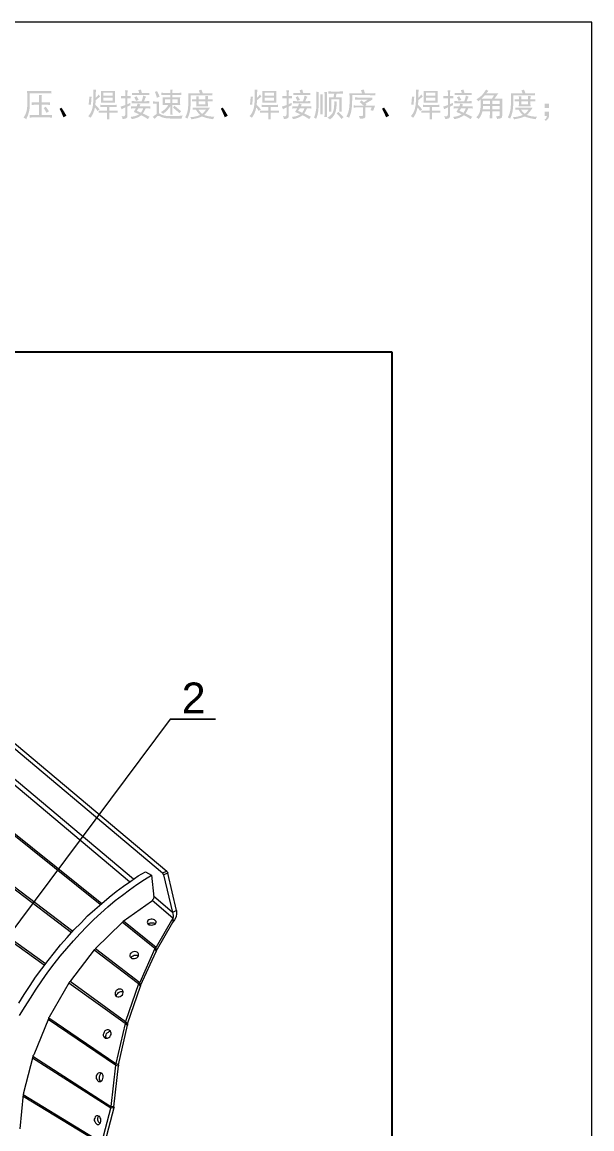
# Model space of a CAD drawing. Header units: millimetres. Extents: x 3 to 591, y 5 to 206.
# Drawn here: x 537.6 to 589, y 105 to 204.8 of the extents above; entities that cross this region are included whole.
import ezdxf

# ---------------------------------------------------------------- set-up
doc = ezdxf.new("R2010")
doc.units = ezdxf.units.MM
picture_1 = doc.add_image_def('image4.jpg', size_in_pixel=(736, 881))

msp = doc.modelspace()

# ---------------------------------------------------------------- hatches: boundary and pattern name
h = msp.add_hatch(color=7)
h.paths.add_polyline_path([(544.7129, 197.570142), (544.718283, 197.655718), (544.72289, 197.766099), (544.726775, 197.901284), (544.729987, 198.061274), (544.728265, 198.373469), (544.7129, 198.620758), (546.001641, 198.620758), (545.990617, 198.39476), (545.991254, 198.127084), (545.993235, 197.900388), (545.996663, 197.714724), (546.001641, 197.570142)])
h.paths.add_polyline_path([(545.470821, 196.666149), (545.470821, 196.53055), (545.473439, 196.27892), (545.481845, 196.066978), (545.255847, 196.066978), (545.264528, 196.259145), (545.267422, 196.496374), (545.267422, 196.666149), (544.87165, 196.666149), (544.521077, 196.654573), (544.521077, 196.846947), (544.87165, 196.835372), (545.267422, 196.835372), (545.267422, 197.174369), (545.018824, 197.174369), (544.826312, 197.171544), (544.679276, 197.163345), (544.679276, 197.366743), (544.823418, 197.358062), (545.007249, 197.355168), (545.787218, 197.355168), (546.13724, 197.366743), (546.13724, 197.163345), (545.798243, 197.174369), (545.470821, 197.174369), (545.470821, 196.835372), (545.832418, 196.835372), (546.052353, 196.838266), (546.239215, 196.846947), (546.239215, 196.654573), (546.075159, 196.657467), (545.877618, 196.666149)])
h.paths.add_polyline_path([(544.6451, 198.100962), (544.569549, 198.047107), (544.478495, 197.976456), (544.371939, 197.888959), (544.249879, 197.784564), (544.215704, 197.355168), (544.419171, 197.157557), (544.599901, 196.948371), (544.492414, 196.883534), (544.396502, 196.801748), (544.303347, 196.973727), (544.182079, 197.129169), (544.10987, 196.850944), (544.029393, 196.626461), (543.92604, 196.418653), (543.786307, 196.191001), (543.687364, 196.27327), (543.571884, 196.338176), (543.739729, 196.555768), (543.859618, 196.779148), (543.941474, 197.023405), (543.995217, 197.304456), (544.024983, 197.616582), (544.034905, 197.954339), (544.03208, 198.327167), (544.023881, 198.722733), (544.272479, 198.722733), (544.249879, 198.37216), (544.249879, 197.987963), (544.410696, 198.163111), (544.509501, 198.30436)])
h.paths.add_polyline_path([(545.787218, 198.180337), (545.787218, 198.451535), (544.939449, 198.451535), (544.939449, 198.180337)])
h.paths.add_polyline_path([(545.787218, 197.75094), (545.787218, 198.010563), (544.939449, 198.010563), (544.939449, 197.75094)])
h.paths.add_polyline_path([(543.888282, 198.100962), (543.8683, 197.994991), (543.854106, 197.835276), (543.837088, 197.624781), (543.808907, 197.366743), (543.605508, 197.389343), (543.65057, 197.739571), (543.673308, 198.112537)])
h = msp.add_hatch(color=7)
h.paths.add_polyline_path([(548.290129, 197.389343), (548.24741, 197.329674), (548.188154, 197.219569), (548.911348, 197.219569), (549.075128, 197.22825), (549.159946, 197.231144), (549.159946, 197.027746), (549.063897, 197.035945), (548.933948, 197.03877), (548.742125, 197.03877), (548.631607, 196.795822), (548.504552, 196.586774), (548.832387, 196.425612), (549.114747, 196.2814), (549.091484, 196.256286), (549.05556, 196.214014), (549.006924, 196.154586), (548.945524, 196.078002), (548.840922, 196.150762), (548.708157, 196.233445), (548.547176, 196.326049), (548.357928, 196.428575), (548.186707, 196.305723), (547.990268, 196.208089), (547.759929, 196.130505), (547.487008, 196.066978), (547.455933, 196.163302), (547.385585, 196.270376), (547.769782, 196.344239), (547.967737, 196.41321), (548.15453, 196.518974), (548.08642, 196.54843), (547.984618, 196.592148), (547.849122, 196.650129), (547.679933, 196.722373), (547.758964, 196.852253), (547.860732, 197.03877), (547.679933, 197.03877), (547.52394, 197.035945), (547.419209, 197.027746), (547.419209, 197.242169), (547.509608, 197.230869), (547.667807, 197.219569), (547.939556, 197.219569), (548.001705, 197.38328), (548.029955, 197.490767), (548.191048, 197.425792)])
h.paths.add_polyline_path([(546.910988, 198.146162), (546.910988, 198.485159), (546.905269, 198.567083), (546.888388, 198.677533), (547.136986, 198.677533), (547.119899, 198.567083), (547.114387, 198.485159), (547.114387, 198.146162), (547.241235, 198.149055), (547.396609, 198.157737), (547.396609, 197.942763), (547.241235, 197.951445), (547.114387, 197.954339), (547.114387, 197.422967), (547.207404, 197.470992), (547.374009, 197.547542), (547.376903, 197.420211), (547.385585, 197.332568), (547.216086, 197.256087), (547.114387, 197.208544), (547.114387, 196.394951), (547.091718, 196.258938), (547.023987, 196.168401), (546.96797, 196.137378), (546.890869, 196.112039), (546.792684, 196.092282), (546.673414, 196.078002), (546.650746, 196.185489), (546.583015, 196.3492), (546.684611, 196.336806), (546.763676, 196.332732), (546.82021, 196.33703), (546.854213, 196.349751), (546.890869, 196.400187), (546.910988, 196.48535), (546.910988, 197.129169), (546.856409, 197.105906), (546.783589, 197.069983), (546.692474, 197.021347), (546.583015, 196.959946), (546.529409, 197.10657), (546.481591, 197.208544), (546.729983, 197.276344), (546.910988, 197.344143), (546.910988, 197.954339), (546.831613, 197.954339), (546.515216, 197.942763), (546.515216, 198.168761), (546.831613, 198.146162)])
h.paths.add_polyline_path([(548.538727, 198.213961), (548.699544, 198.132106), (548.798349, 198.089938), (548.760936, 198.043834), (548.716494, 197.962538), (548.665024, 197.845999), (548.606526, 197.694165), (548.832525, 197.694165), (548.982042, 197.705465), (549.069547, 197.716765), (549.069547, 197.502342), (548.976392, 197.510541), (548.855124, 197.513366), (547.747733, 197.513366), (547.642382, 197.510541), (547.487008, 197.502342), (547.487008, 197.716765), (547.631289, 197.705465), (547.725133, 197.694165), (548.391552, 197.694165), (548.48457, 197.976594)])
h.paths.add_polyline_path([(548.165554, 198.428935), (548.123042, 198.589752), (548.08673, 198.688557), (548.224879, 198.719632), (548.323753, 198.745333), (548.414152, 198.428935), (548.798349, 198.428935), (548.94511, 198.437134), (549.069547, 198.439959), (549.069547, 198.236561), (548.809925, 198.248136), (547.815532, 198.248136), (547.648101, 198.245243), (547.509608, 198.236561), (547.509608, 198.439959), (547.633907, 198.431553), (547.781357, 198.428935)])
h.paths.add_polyline_path([(547.951131, 196.812772), (548.174029, 196.727885), (548.323753, 196.654573), (548.44819, 196.85804), (548.527151, 197.03877), (548.097755, 197.03877), (548.01018, 196.908821)])
h.paths.add_polyline_path([(547.928532, 198.146162), (548.044287, 197.948138), (548.120354, 197.807164), (547.973249, 197.756384), (547.894356, 197.716765), (547.806644, 197.903282), (547.725133, 198.033162), (547.837994, 198.089662)])
h = msp.add_hatch(color=7)
h.paths.add_polyline_path([(550.973838, 198.439959), (550.970944, 198.598227), (550.962262, 198.733757), (551.177236, 198.733757), (551.168555, 198.603601), (551.165661, 198.439959), (551.629233, 198.439959), (551.96823, 198.451535), (551.96823, 198.248136), (551.629233, 198.259161), (551.165661, 198.259161), (551.165661, 198.044738), (551.866255, 198.044738), (551.855231, 197.694165), (551.866255, 197.355168), (551.165661, 197.355168), (551.166384, 197.049459), (551.168555, 196.798785), (551.172172, 196.603198), (551.177236, 196.46275), (550.962262, 196.46275), (550.967327, 196.595447), (550.970944, 196.767779), (550.973114, 196.979695), (550.973838, 197.231144), (550.835345, 197.038977), (550.691064, 196.869547), (550.52694, 196.711142), (550.328916, 196.553149), (550.235761, 196.63783), (550.114493, 196.711348), (550.316376, 196.819731), (550.515778, 196.988058), (550.683968, 197.178641), (550.793039, 197.355168), (550.283716, 197.355168), (550.292398, 197.535828), (550.295292, 197.694165), (550.283716, 198.044738), (550.973838, 198.044738), (550.973838, 198.259161), (550.49869, 198.259161), (550.159693, 198.248136), (550.159693, 198.451535), (550.49869, 198.439959)])
h.paths.add_polyline_path([(549.967319, 197.660541), (549.956294, 197.231144), (549.956294, 196.609373), (550.133958, 196.495151), (550.362678, 196.412865), (550.642454, 196.362412), (550.973287, 196.343688), (551.310208, 196.345669), (551.609045, 196.356641), (551.869744, 196.376709), (552.092254, 196.405975), (552.030104, 196.27327), (552.001854, 196.123202), (551.567893, 196.120618), (551.203695, 196.123615), (550.909363, 196.132193), (550.685001, 196.146353), (550.506614, 196.168582), (550.350138, 196.201405), (550.215572, 196.244874), (550.102918, 196.299039), (550.007213, 196.345453), (549.923497, 196.366494), (549.85177, 196.362214), (549.792032, 196.332663), (549.680411, 196.229724), (549.560522, 196.089577), (549.487072, 196.185558), (549.379723, 196.270376), (549.532203, 196.389232), (549.741321, 196.541574), (549.741321, 197.468167), (549.413899, 197.457143), (549.413899, 197.671565), (549.591666, 197.663159), (549.741321, 197.660541)])
h.paths.add_polyline_path([(551.346459, 197.287368), (551.452913, 197.196099), (551.592026, 197.081007), (551.763798, 196.94204), (551.96823, 196.779148), (551.798456, 196.609373), (551.681142, 196.717394), (551.544139, 196.838128), (551.387396, 196.971677), (551.21086, 197.118145)])
h.paths.add_polyline_path([(550.973838, 197.524942), (550.973838, 197.863939), (550.49869, 197.863939), (550.49869, 197.524942)])
h.paths.add_polyline_path([(551.640257, 197.524942), (551.640257, 197.863939), (551.165661, 197.863939), (551.165661, 197.524942)])
h.paths.add_polyline_path([(549.78652, 198.598158), (549.916469, 198.338191), (550.012518, 198.100962), (549.76392, 197.999538), (549.739934, 198.104648), (549.70184, 198.228155), (549.649586, 198.370058), (549.583122, 198.530359)])
h = msp.add_hatch(color=7)
h.paths.add_polyline_path([(552.990025, 197.118145), (553.275279, 197.109463), (553.499348, 197.10657), (554.549965, 197.10657), (554.437034, 196.925564), (554.301366, 196.744972), (554.157361, 196.580917), (554.019144, 196.451175), (554.196842, 196.388887), (554.436965, 196.338176), (554.702444, 196.304414), (554.956761, 196.292976), (554.891856, 196.202714), (554.832738, 196.066978), (554.524402, 196.116587), (554.256167, 196.174465), (554.027206, 196.240679), (553.838346, 196.315576), (553.601874, 196.223798), (553.36871, 196.151865), (552.888602, 196.055402), (552.837339, 196.148902), (552.753003, 196.247776), (552.970457, 196.262108), (553.216024, 196.304551), (553.459041, 196.369181), (553.668571, 196.451175), (553.572255, 196.540782), (553.47599, 196.651679), (553.379829, 196.783868), (553.283823, 196.937347), (552.990025, 196.925771)])
h.paths.add_polyline_path([(553.544548, 198.654933), (553.770546, 198.733757), (553.838346, 198.58989), (553.906145, 198.406335), (554.323966, 198.406335), (554.398777, 198.406973), (554.499115, 198.408953), (554.624878, 198.412381), (554.775963, 198.41736), (554.775963, 198.213961), (554.498977, 198.222643), (554.301366, 198.225537), (552.820802, 198.225537), (552.820079, 197.983364), (552.817908, 197.766099), (552.814291, 197.573638), (552.809227, 197.405879), (552.788005, 197.096579), (552.746939, 196.790172), (552.666324, 196.470949), (552.527004, 196.123202), (552.312031, 196.225176), (552.460032, 196.538473), (552.543541, 196.846396), (552.566287, 197.009582), (552.583297, 197.194006), (552.594623, 197.399618), (552.600316, 197.626366), (552.601858, 197.853036), (552.601487, 198.058518), (552.599153, 198.242917), (552.594804, 198.406335), (553.645971, 198.406335), (553.597947, 198.54159)])
h.paths.add_polyline_path([(553.317998, 197.852364), (553.315105, 198.013181), (553.306423, 198.135137), (553.544548, 198.135137), (553.535866, 198.018969), (553.532972, 197.852364), (554.143168, 197.852364), (554.140343, 198.016006), (554.132143, 198.146162), (554.369166, 198.146162), (554.358142, 197.852364), (554.589583, 197.855258), (554.787538, 197.863939), (554.787538, 197.671565), (554.595164, 197.680247), (554.358142, 197.683141), (554.358779, 197.54091), (554.36076, 197.420073), (554.364188, 197.320527), (554.369166, 197.242169), (553.306423, 197.242169), (553.315105, 197.442604), (553.317998, 197.683141), (553.151118, 197.680247), (552.922226, 197.671565), (552.922226, 197.863939), (553.151118, 197.855258)])
h.paths.add_polyline_path([(554.143168, 197.422967), (554.143168, 197.683141), (553.532972, 197.683141), (553.532972, 197.422967)])
h.paths.add_polyline_path([(553.499348, 196.937347), (553.660096, 196.728091), (553.84937, 196.553149), (554.021763, 196.711142), (554.199943, 196.937347), (553.510373, 196.937347)])
h = msp.add_hatch(color=7)
h.paths.add_polyline_path([(559.261437, 197.570142), (559.26682, 197.655718), (559.271427, 197.766099), (559.275312, 197.901284), (559.278524, 198.061274), (559.276802, 198.373469), (559.261437, 198.620758), (560.550178, 198.620758), (560.539154, 198.39476), (560.539791, 198.127084), (560.541772, 197.900388), (560.5452, 197.714724), (560.550178, 197.570142)])
h.paths.add_polyline_path([(560.019358, 196.666149), (560.019358, 196.53055), (560.021976, 196.27892), (560.030382, 196.066978), (559.804384, 196.066978), (559.813065, 196.259145), (559.815959, 196.496374), (559.815959, 196.666149), (559.420187, 196.666149), (559.069614, 196.654573), (559.069614, 196.846947), (559.420187, 196.835372), (559.815959, 196.835372), (559.815959, 197.174369), (559.567361, 197.174369), (559.374849, 197.171544), (559.227812, 197.163345), (559.227812, 197.366743), (559.371955, 197.358062), (559.555786, 197.355168), (560.335755, 197.355168), (560.685777, 197.366743), (560.685777, 197.163345), (560.346779, 197.174369), (560.019358, 197.174369), (560.019358, 196.835372), (560.380955, 196.835372), (560.60089, 196.838266), (560.787752, 196.846947), (560.787752, 196.654573), (560.623696, 196.657467), (560.426154, 196.666149)])
h.paths.add_polyline_path([(559.193637, 198.100962), (559.118086, 198.047107), (559.027032, 197.976456), (558.920475, 197.888959), (558.798416, 197.784564), (558.76424, 197.355168), (558.967708, 197.157557), (559.148437, 196.948371), (559.04095, 196.883534), (558.945039, 196.801748), (558.851884, 196.973727), (558.730616, 197.129169), (558.658407, 196.850944), (558.57793, 196.626461), (558.474577, 196.418653), (558.334844, 196.191001), (558.235901, 196.27327), (558.120421, 196.338176), (558.288266, 196.555768), (558.408155, 196.779148), (558.490011, 197.023405), (558.543754, 197.304456), (558.57352, 197.616582), (558.583442, 197.954339), (558.580617, 198.327167), (558.572417, 198.722733), (558.821016, 198.722733), (558.798416, 198.37216), (558.798416, 197.987963), (558.959233, 198.163111), (559.058038, 198.30436)])
h.paths.add_polyline_path([(560.335755, 198.180337), (560.335755, 198.451535), (559.487986, 198.451535), (559.487986, 198.180337)])
h.paths.add_polyline_path([(560.335755, 197.75094), (560.335755, 198.010563), (559.487986, 198.010563), (559.487986, 197.75094)])
h.paths.add_polyline_path([(558.436819, 198.100962), (558.416837, 197.994991), (558.402643, 197.835276), (558.385624, 197.624781), (558.357444, 197.366743), (558.154045, 197.389343), (558.199107, 197.739571), (558.221845, 198.112537)])
h = msp.add_hatch(color=7)
h.paths.add_polyline_path([(562.838666, 197.389343), (562.795946, 197.329674), (562.736691, 197.219569), (563.459885, 197.219569), (563.623665, 197.22825), (563.708483, 197.231144), (563.708483, 197.027746), (563.612434, 197.035945), (563.482485, 197.03877), (563.290662, 197.03877), (563.180144, 196.795822), (563.053088, 196.586774), (563.380924, 196.425612), (563.663284, 196.2814), (563.640021, 196.256286), (563.604097, 196.214014), (563.555461, 196.154586), (563.494061, 196.078002), (563.389459, 196.150762), (563.256694, 196.233445), (563.095713, 196.326049), (562.906465, 196.428575), (562.735244, 196.305723), (562.538805, 196.208089), (562.308465, 196.130505), (562.035545, 196.066978), (562.00447, 196.163302), (561.934121, 196.270376), (562.318318, 196.344239), (562.516274, 196.41321), (562.703067, 196.518974), (562.634957, 196.54843), (562.533155, 196.592148), (562.397659, 196.650129), (562.22847, 196.722373), (562.307501, 196.852253), (562.409269, 197.03877), (562.22847, 197.03877), (562.072476, 197.035945), (561.967746, 197.027746), (561.967746, 197.242169), (562.058145, 197.230869), (562.216344, 197.219569), (562.488093, 197.219569), (562.550242, 197.38328), (562.578492, 197.490767), (562.739585, 197.425792)])
h.paths.add_polyline_path([(561.459525, 198.146162), (561.459525, 198.485159), (561.453806, 198.567083), (561.436925, 198.677533), (561.685523, 198.677533), (561.668436, 198.567083), (561.662923, 198.485159), (561.662923, 198.146162), (561.789772, 198.149055), (561.945146, 198.157737), (561.945146, 197.942763), (561.789772, 197.951445), (561.662923, 197.954339), (561.662923, 197.422967), (561.755941, 197.470992), (561.922546, 197.547542), (561.92544, 197.420211), (561.934121, 197.332568), (561.764623, 197.256087), (561.662923, 197.208544), (561.662923, 196.394951), (561.640255, 196.258938), (561.572524, 196.168401), (561.516507, 196.137378), (561.439406, 196.112039), (561.34122, 196.092282), (561.221951, 196.078002), (561.199283, 196.185489), (561.131552, 196.3492), (561.233148, 196.336806), (561.312213, 196.332732), (561.368747, 196.33703), (561.40275, 196.349751), (561.439406, 196.400187), (561.459525, 196.48535), (561.459525, 197.129169), (561.404946, 197.105906), (561.332125, 197.069983), (561.241011, 197.021347), (561.131552, 196.959946), (561.077946, 197.10657), (561.030128, 197.208544), (561.27852, 197.276344), (561.459525, 197.344143), (561.459525, 197.954339), (561.38015, 197.954339), (561.063752, 197.942763), (561.063752, 198.168761), (561.38015, 198.146162)])
h.paths.add_polyline_path([(563.087264, 198.213961), (563.248081, 198.132106), (563.346886, 198.089938), (563.309472, 198.043834), (563.265031, 197.962538), (563.213561, 197.845999), (563.155063, 197.694165), (563.381062, 197.694165), (563.530579, 197.705465), (563.618084, 197.716765), (563.618084, 197.502342), (563.524929, 197.510541), (563.403661, 197.513366), (562.29627, 197.513366), (562.190919, 197.510541), (562.035545, 197.502342), (562.035545, 197.716765), (562.179826, 197.705465), (562.27367, 197.694165), (562.940089, 197.694165), (563.033107, 197.976594)])
h.paths.add_polyline_path([(562.714091, 198.428935), (562.671579, 198.589752), (562.635267, 198.688557), (562.773416, 198.719632), (562.87229, 198.745333), (562.962689, 198.428935), (563.346886, 198.428935), (563.493647, 198.437134), (563.618084, 198.439959), (563.618084, 198.236561), (563.358462, 198.248136), (562.364069, 198.248136), (562.196638, 198.245243), (562.058145, 198.236561), (562.058145, 198.439959), (562.182444, 198.431553), (562.329894, 198.428935)])
h.paths.add_polyline_path([(562.499668, 196.812772), (562.722566, 196.727885), (562.87229, 196.654573), (562.996727, 196.85804), (563.075688, 197.03877), (562.646292, 197.03877), (562.558717, 196.908821)])
h.paths.add_polyline_path([(562.477068, 198.146162), (562.592824, 197.948138), (562.668891, 197.807164), (562.521786, 197.756384), (562.442893, 197.716765), (562.355181, 197.903282), (562.27367, 198.033162), (562.386531, 198.089662)])
h = msp.add_hatch(color=7)
h.paths.add_polyline_path([(568.556106, 197.298944), (569.449074, 197.298944), (569.268276, 196.824347), (569.030702, 196.880571), (569.132677, 197.129169), (568.578705, 197.129169), (568.578705, 196.428575), (568.570549, 196.322319), (568.546115, 196.240817), (568.505454, 196.184016), (568.448619, 196.151865), (568.291936, 196.119205), (568.081509, 196.100602), (567.990559, 196.360775), (568.112808, 196.348778), (568.208289, 196.34665), (568.276898, 196.354342), (568.318532, 196.3718), (568.35815, 196.434225), (568.364283, 196.53055), (568.364283, 197.129169), (567.85496, 197.129169), (567.504938, 197.118145), (567.504938, 197.309968), (567.685599, 197.301562), (567.843935, 197.298944), (568.409482, 197.298944), (568.239846, 197.451148), (568.047885, 197.615341), (568.112653, 197.67439), (568.217108, 197.761965), (568.304751, 197.691409), (568.432082, 197.592741), (568.816279, 197.84134), (568.104109, 197.84134), (567.849379, 197.838446), (567.628962, 197.829764), (567.628962, 198.033162), (567.849379, 198.024756), (568.104109, 198.022138), (569.188901, 198.022138), (569.188901, 197.829764), (568.567681, 197.468167), (568.68068, 197.377768)])
h.paths.add_polyline_path([(568.432082, 198.745333), (568.522481, 198.406335), (568.940303, 198.406335), (569.460099, 198.41736), (569.460099, 198.225537), (568.940303, 198.236561), (567.380363, 198.236561), (567.379244, 197.942212), (567.375954, 197.692511), (567.370597, 197.487459), (567.363276, 197.327056), (567.336542, 197.047245), (567.289964, 196.76206), (567.213896, 196.477977), (567.098141, 196.202577), (567.004779, 196.250601), (566.860567, 196.304), (566.951036, 196.493274), (567.018766, 196.677173), (567.069547, 196.873406), (567.109166, 197.101057), (567.134728, 197.356684), (567.143341, 197.637941), (567.142617, 197.800093), (567.140447, 197.982244), (567.13683, 198.184342), (567.131765, 198.406335), (568.262308, 198.406335), (568.171909, 198.688557)])
h = msp.add_hatch(color=7)
h.paths.add_polyline_path([(573.809973, 197.570142), (573.815356, 197.655718), (573.819964, 197.766099), (573.823849, 197.901284), (573.827061, 198.061274), (573.825339, 198.373469), (573.809973, 198.620758), (575.098715, 198.620758), (575.087691, 198.39476), (575.088328, 198.127084), (575.090309, 197.900388), (575.093737, 197.714724), (575.098715, 197.570142)])
h.paths.add_polyline_path([(574.567895, 196.666149), (574.567895, 196.53055), (574.570513, 196.27892), (574.578919, 196.066978), (574.352921, 196.066978), (574.361602, 196.259145), (574.364496, 196.496374), (574.364496, 196.666149), (573.968723, 196.666149), (573.618151, 196.654573), (573.618151, 196.846947), (573.968723, 196.835372), (574.364496, 196.835372), (574.364496, 197.174369), (574.115898, 197.174369), (573.923386, 197.171544), (573.776349, 197.163345), (573.776349, 197.366743), (573.920492, 197.358062), (574.104322, 197.355168), (574.884292, 197.355168), (575.234314, 197.366743), (575.234314, 197.163345), (574.895316, 197.174369), (574.567895, 197.174369), (574.567895, 196.835372), (574.929492, 196.835372), (575.149427, 196.838266), (575.336289, 196.846947), (575.336289, 196.654573), (575.172233, 196.657467), (574.974691, 196.666149)])
h.paths.add_polyline_path([(573.742174, 198.100962), (573.666623, 198.047107), (573.575569, 197.976456), (573.469012, 197.888959), (573.346953, 197.784564), (573.312777, 197.355168), (573.516245, 197.157557), (573.696974, 196.948371), (573.589487, 196.883534), (573.493576, 196.801748), (573.400421, 196.973727), (573.279153, 197.129169), (573.206944, 196.850944), (573.126467, 196.626461), (573.023114, 196.418653), (572.883381, 196.191001), (572.784437, 196.27327), (572.668958, 196.338176), (572.836803, 196.555768), (572.956692, 196.779148), (573.038548, 197.023405), (573.092291, 197.304456), (573.122057, 197.616582), (573.131979, 197.954339), (573.129154, 198.327167), (573.120954, 198.722733), (573.369552, 198.722733), (573.346953, 198.37216), (573.346953, 197.987963), (573.50777, 198.163111), (573.606575, 198.30436)])
h.paths.add_polyline_path([(574.884292, 198.180337), (574.884292, 198.451535), (574.036523, 198.451535), (574.036523, 198.180337)])
h.paths.add_polyline_path([(574.884292, 197.75094), (574.884292, 198.010563), (574.036523, 198.010563), (574.036523, 197.75094)])
h.paths.add_polyline_path([(572.985355, 198.100962), (572.965374, 197.994991), (572.95118, 197.835276), (572.934161, 197.624781), (572.90598, 197.366743), (572.702582, 197.389343), (572.747644, 197.739571), (572.770381, 198.112537)])
h = msp.add_hatch(color=7)
h.paths.add_polyline_path([(577.387203, 197.389343), (577.344483, 197.329674), (577.285228, 197.219569), (578.008422, 197.219569), (578.172202, 197.22825), (578.25702, 197.231144), (578.25702, 197.027746), (578.160971, 197.035945), (578.031022, 197.03877), (577.839199, 197.03877), (577.72868, 196.795822), (577.601625, 196.586774), (577.929461, 196.425612), (578.211821, 196.2814), (578.188558, 196.256286), (578.152634, 196.214014), (578.103998, 196.154586), (578.042598, 196.078002), (577.937996, 196.150762), (577.80523, 196.233445), (577.64425, 196.326049), (577.455002, 196.428575), (577.283781, 196.305723), (577.087341, 196.208089), (576.857002, 196.130505), (576.584082, 196.066978), (576.553007, 196.163302), (576.482658, 196.270376), (576.866855, 196.344239), (577.064811, 196.41321), (577.251604, 196.518974), (577.183494, 196.54843), (577.081692, 196.592148), (576.946196, 196.650129), (576.777007, 196.722373), (576.856038, 196.852253), (576.957806, 197.03877), (576.777007, 197.03877), (576.621013, 197.035945), (576.516282, 197.027746), (576.516282, 197.242169), (576.606682, 197.230869), (576.764881, 197.219569), (577.03663, 197.219569), (577.098779, 197.38328), (577.127029, 197.490767), (577.288122, 197.425792)])
h.paths.add_polyline_path([(576.008062, 198.146162), (576.008062, 198.485159), (576.002343, 198.567083), (575.985462, 198.677533), (576.23406, 198.677533), (576.216973, 198.567083), (576.21146, 198.485159), (576.21146, 198.146162), (576.338309, 198.149055), (576.493683, 198.157737), (576.493683, 197.942763), (576.338309, 197.951445), (576.21146, 197.954339), (576.21146, 197.422967), (576.304478, 197.470992), (576.471083, 197.547542), (576.473977, 197.420211), (576.482658, 197.332568), (576.31316, 197.256087), (576.21146, 197.208544), (576.21146, 196.394951), (576.188792, 196.258938), (576.121061, 196.168401), (576.065044, 196.137378), (575.987943, 196.112039), (575.889757, 196.092282), (575.770488, 196.078002), (575.747819, 196.185489), (575.680089, 196.3492), (575.781685, 196.336806), (575.86075, 196.332732), (575.917284, 196.33703), (575.951287, 196.349751), (575.987943, 196.400187), (576.008062, 196.48535), (576.008062, 197.129169), (575.953483, 197.105906), (575.880662, 197.069983), (575.789548, 197.021347), (575.680089, 196.959946), (575.626483, 197.10657), (575.578665, 197.208544), (575.827057, 197.276344), (576.008062, 197.344143), (576.008062, 197.954339), (575.928687, 197.954339), (575.612289, 197.942763), (575.612289, 198.168761), (575.928687, 198.146162)])
h.paths.add_polyline_path([(577.635801, 198.213961), (577.796618, 198.132106), (577.895423, 198.089938), (577.858009, 198.043834), (577.813568, 197.962538), (577.762098, 197.845999), (577.7036, 197.694165), (577.929598, 197.694165), (578.079116, 197.705465), (578.166621, 197.716765), (578.166621, 197.502342), (578.073466, 197.510541), (577.952198, 197.513366), (576.844807, 197.513366), (576.739456, 197.510541), (576.584082, 197.502342), (576.584082, 197.716765), (576.728363, 197.705465), (576.822207, 197.694165), (577.488626, 197.694165), (577.581644, 197.976594)])
h.paths.add_polyline_path([(577.262628, 198.428935), (577.220115, 198.589752), (577.183804, 198.688557), (577.321952, 198.719632), (577.420827, 198.745333), (577.511226, 198.428935), (577.895423, 198.428935), (578.042184, 198.437134), (578.166621, 198.439959), (578.166621, 198.236561), (577.906999, 198.248136), (576.912606, 198.248136), (576.745175, 198.245243), (576.606682, 198.236561), (576.606682, 198.439959), (576.730981, 198.431553), (576.878431, 198.428935)])
h.paths.add_polyline_path([(577.048205, 196.812772), (577.271103, 196.727885), (577.420827, 196.654573), (577.545264, 196.85804), (577.624225, 197.03877), (577.194828, 197.03877), (577.107254, 196.908821)])
h.paths.add_polyline_path([(577.025605, 198.146162), (577.141361, 197.948138), (577.217428, 197.807164), (577.070323, 197.756384), (576.99143, 197.716765), (576.903718, 197.903282), (576.822207, 198.033162), (576.935068, 198.089662)])
h = msp.add_hatch(color=7)
h.paths.add_polyline_path([(579.799714, 196.767572), (579.121168, 196.767572), (579.074556, 196.593087), (579.002519, 196.4201), (578.905057, 196.248457), (578.78217, 196.078002), (578.677164, 196.166059), (578.567196, 196.225176), (578.71692, 196.391919), (578.82737, 196.575198), (578.903438, 196.795477), (578.951393, 197.072394), (578.965544, 197.236303), (578.974062, 197.422898), (578.976896, 197.632128), (578.973993, 197.863939), (578.759571, 197.683141), (578.685914, 197.773333), (578.578772, 197.863939), (578.702658, 197.93291), (578.872018, 198.05025), (579.055573, 198.208104), (579.222591, 198.400272), (579.358121, 198.591199), (579.44859, 198.745333), (579.663564, 198.620758), (579.589907, 198.538971), (579.482765, 198.406335), (580.568108, 198.406335), (580.524803, 198.351248), (580.451939, 198.253786), (580.349517, 198.11395), (580.217535, 197.931739), (580.91813, 197.931739), (580.909724, 197.69699), (580.907105, 197.490767), (580.907105, 196.372351), (580.899991, 196.295353), (580.878718, 196.233858), (580.843388, 196.187866), (580.794106, 196.157377), (580.652719, 196.118103), (580.455109, 196.089577), (580.409565, 196.213876), (580.34211, 196.338176), (580.445144, 196.339614), (580.528489, 196.343894), (580.592094, 196.350965), (580.635907, 196.360775), (580.683863, 196.408731), (580.692131, 196.50795), (580.692131, 196.767572), (580.014137, 196.767572), (580.014137, 196.541574), (580.01703, 196.355332), (580.025712, 196.134777), (579.777114, 196.134777), (579.799714, 196.586774)])
h.paths.add_polyline_path([(579.980512, 197.931739), (580.183911, 198.225537), (579.35819, 198.225537), (579.053368, 197.931739)])
h.paths.add_polyline_path([(580.692131, 196.948371), (580.692131, 197.264768), (580.014137, 197.264768), (580.014137, 196.948371)])
h.paths.add_polyline_path([(580.692131, 197.445567), (580.692131, 197.739365), (580.014137, 197.739365), (580.014137, 197.445567)])
h.paths.add_polyline_path([(579.799714, 196.948371), (579.799714, 197.264768), (579.177392, 197.264768), (579.154792, 196.948371)])
h.paths.add_polyline_path([(579.799714, 197.445567), (579.799714, 197.739365), (579.188967, 197.739365), (579.188967, 197.445567)])
h = msp.add_hatch(color=7)
h.paths.add_polyline_path([(582.087099, 197.118145), (582.372353, 197.109463), (582.596422, 197.10657), (583.647038, 197.10657), (583.534108, 196.925564), (583.39844, 196.744972), (583.254435, 196.580917), (583.116218, 196.451175), (583.293916, 196.388887), (583.534039, 196.338176), (583.799518, 196.304414), (584.053835, 196.292976), (583.98893, 196.202714), (583.929812, 196.066978), (583.621476, 196.116587), (583.353241, 196.174465), (583.12428, 196.240679), (582.935419, 196.315576), (582.698948, 196.223798), (582.465784, 196.151865), (581.985675, 196.055402), (581.934412, 196.148902), (581.850077, 196.247776), (582.067531, 196.262108), (582.313097, 196.304551), (582.556114, 196.369181), (582.765645, 196.451175), (582.669329, 196.540782), (582.573064, 196.651679), (582.476903, 196.783868), (582.380897, 196.937347), (582.087099, 196.925771)])
h.paths.add_polyline_path([(582.641622, 198.654933), (582.86762, 198.733757), (582.935419, 198.58989), (583.003219, 198.406335), (583.42104, 198.406335), (583.49585, 198.406973), (583.596189, 198.408953), (583.721952, 198.412381), (583.873037, 198.41736), (583.873037, 198.213961), (583.596051, 198.222643), (583.39844, 198.225537), (581.917876, 198.225537), (581.917153, 197.983364), (581.914982, 197.766099), (581.911365, 197.573638), (581.9063, 197.405879), (581.885079, 197.096579), (581.844013, 196.790172), (581.763398, 196.470949), (581.624078, 196.123202), (581.409104, 196.225176), (581.557106, 196.538473), (581.640615, 196.846396), (581.663361, 197.009582), (581.680371, 197.194006), (581.691697, 197.399618), (581.69739, 197.626366), (581.698932, 197.853036), (581.698561, 198.058518), (581.696227, 198.242917), (581.691878, 198.406335), (582.743045, 198.406335), (582.695021, 198.54159)])
h.paths.add_polyline_path([(582.415072, 197.852364), (582.412178, 198.013181), (582.403497, 198.135137), (582.641622, 198.135137), (582.63294, 198.018969), (582.630046, 197.852364), (583.240241, 197.852364), (583.237416, 198.016006), (583.229217, 198.146162), (583.46624, 198.146162), (583.455215, 197.852364), (583.686657, 197.855258), (583.884612, 197.863939), (583.884612, 197.671565), (583.692238, 197.680247), (583.455215, 197.683141), (583.455853, 197.54091), (583.457834, 197.420073), (583.461262, 197.320527), (583.46624, 197.242169), (582.403497, 197.242169), (582.412178, 197.442604), (582.415072, 197.683141), (582.248192, 197.680247), (582.0193, 197.671565), (582.0193, 197.863939), (582.248192, 197.855258)])
h.paths.add_polyline_path([(583.240241, 197.422967), (583.240241, 197.683141), (582.630046, 197.683141), (582.630046, 197.422967)])
h.paths.add_polyline_path([(582.596422, 196.937347), (582.75717, 196.728091), (582.946444, 196.553149), (583.118836, 196.711142), (583.297017, 196.937347), (582.607446, 196.937347)])
h = msp.add_hatch(color=7)
h.paths.add_polyline_path([(539.142634, 197.592741), (539.142634, 197.931739), (539.139809, 198.098206), (539.13161, 198.236561), (539.391232, 198.236561), (539.374145, 198.112055), (539.368632, 197.920163), (539.368632, 197.592741), (539.775429, 197.592741), (539.981722, 197.59536), (540.126002, 197.603766), (540.126002, 197.355168), (539.981722, 197.363849), (539.775429, 197.366743), (539.368632, 197.366743), (539.368632, 196.44015), (539.865829, 196.44015), (540.114427, 196.442769), (540.295225, 196.451175), (540.295225, 196.213601), (540.117321, 196.222282), (539.877404, 196.225176), (538.724262, 196.225176), (538.587733, 196.224453), (538.472494, 196.222282), (538.378547, 196.218665), (538.305889, 196.213601), (538.305889, 196.451175), (538.495232, 196.442769), (538.724262, 196.44015), (539.142634, 196.44015), (539.142634, 197.366743), (538.882461, 197.366743), (538.74737, 197.36602), (538.636412, 197.363849), (538.549535, 197.360232), (538.486688, 197.355168), (538.486688, 197.603766), (538.882461, 197.592741)])
h.paths.add_polyline_path([(539.865829, 198.598158), (540.086039, 198.601052), (540.250026, 198.609734), (540.250026, 198.383735), (540.097408, 198.391935), (539.865829, 198.39476), (538.305889, 198.39476), (538.305889, 197.389343), (538.28453, 197.021889), (538.221002, 196.688748), (538.118132, 196.375176), (537.978468, 196.066978), (537.873737, 196.148971), (537.740894, 196.213601), (537.901986, 196.489071), (538.001067, 196.750485), (538.054535, 197.020511), (538.079891, 197.321544), (538.079891, 198.168761), (538.068591, 198.394829), (538.057291, 198.598158)])
h.paths.add_polyline_path([(539.741805, 197.196969), (539.905447, 196.973796), (540.035603, 196.779148), (539.809605, 196.643549), (539.690887, 196.869203), (539.561007, 197.072945)])
h = msp.add_hatch(color=7)
h.paths.add_polyline_path([(566.20037, 198.564534), (566.539367, 198.575558), (566.539367, 198.37216), (566.375312, 198.380842), (566.245569, 198.383735), (565.974371, 198.383735), (565.937164, 198.222505), (565.894996, 198.033162), (566.437392, 198.033162), (566.426368, 197.694165), (566.426368, 197.129169), (566.428986, 196.956777), (566.437392, 196.733948), (566.222969, 196.733948), (566.222969, 197.863939), (565.488199, 197.863939), (565.488199, 196.756548), (565.273777, 196.756548), (565.281976, 196.976483), (565.284801, 197.163345), (565.284801, 197.648965), (565.273777, 198.033162), (565.691598, 198.033162), (565.759397, 198.383735), (565.623798, 198.383735), (565.408824, 198.380842), (565.217002, 198.37216), (565.217002, 198.575558), (565.43735, 198.567152), (565.623798, 198.564534)])
h.paths.add_polyline_path([(564.369232, 198.519334), (564.352145, 198.293198), (564.346633, 198.044738), (564.347942, 197.768993), (564.352145, 197.462655), (564.346219, 197.13475), (564.317969, 196.795684), (564.251686, 196.44959), (564.131659, 196.100602), (563.939836, 196.202577), (564.0248, 196.459624), (564.087906, 196.722304), (564.129204, 196.990668), (564.148746, 197.264768), (564.154629, 197.55302), (564.155705, 197.863802), (564.151924, 198.197115), (564.143234, 198.552958), (564.267395, 198.527671)])
h.paths.add_polyline_path([(565.103451, 198.507759), (565.092427, 198.157737), (565.092427, 196.699773), (565.103451, 196.2814), (564.877453, 196.2814), (564.886135, 196.504643), (564.889028, 196.699773), (564.889028, 198.157737), (564.877453, 198.507759)])
h.paths.add_polyline_path([(565.996971, 197.648965), (565.979677, 197.408773), (565.95122, 197.094994), (565.894652, 196.772878), (565.793021, 196.507399), (565.720373, 196.389783), (565.626486, 196.273408), (565.511411, 196.158273), (565.3752, 196.044378), (565.284732, 196.123477), (565.149202, 196.202577), (565.35515, 196.340725), (565.521824, 196.507399), (565.58933, 196.606006), (565.644745, 196.720788), (565.68817, 196.851796), (565.71971, 196.999083), (565.755263, 197.325402), (565.759397, 197.683141)])
h.paths.add_polyline_path([(564.73083, 198.30436), (564.722148, 198.163111), (564.719254, 197.987963), (564.719254, 196.925771), (564.722148, 196.722441), (564.73083, 196.496374), (564.504831, 196.496374), (564.513031, 196.722441), (564.515856, 196.925771), (564.515856, 197.976939), (564.513031, 198.160493), (564.504831, 198.30436)])
h.paths.add_polyline_path([(566.13257, 196.733948), (566.389299, 196.48218), (566.595591, 196.247776), (566.488242, 196.154414), (566.414792, 196.078002), (566.33708, 196.186023), (566.239575, 196.306756), (566.12233, 196.440305), (565.985396, 196.586774)])
h = msp.add_hatch(color=7)
h.dxf.hatch_style = 2
h.paths.add_polyline_path([(541.340171, 196.236201), (541.159166, 196.65161), (540.978574, 197.01617), (541.159373, 197.10657), (541.385164, 196.764678), (541.611369, 196.372351)])
h = msp.add_hatch(color=7)
h.dxf.hatch_style = 2
h.paths.add_polyline_path([(555.888708, 196.236201), (555.707703, 196.65161), (555.527111, 197.01617), (555.70791, 197.10657), (555.933701, 196.764678), (556.159906, 196.372351)])
h = msp.add_hatch(color=7)
h.dxf.hatch_style = 2
h.paths.add_polyline_path([(570.437245, 196.236201), (570.25624, 196.65161), (570.075648, 197.01617), (570.256447, 197.10657), (570.482238, 196.764678), (570.708443, 196.372351)])
h = msp.add_hatch(color=7)
h.paths.add_polyline_path([(584.748208, 196.744972), (585.121381, 196.744972), (585.121381, 196.315576), (585.099367, 196.20622), (585.0449, 196.10384), (584.95798, 196.008385), (584.838608, 195.919803), (584.725609, 196.032802), (584.810978, 196.091722), (584.875264, 196.16599), (584.918465, 196.255657), (584.940583, 196.360775), (584.748208, 196.360775)])
h.paths.add_polyline_path([(584.748208, 197.457143), (585.121381, 197.457143), (585.121381, 197.08397), (584.748208, 197.08397)])

# ---------------------------------------------------------------- linework, layer by layer
at = {"color": 9, "lineweight": 0, "true_color": 0xc0c0c0}
for points in [[(588.994237, 204.822778), (301.974237, 204.822778)], [(588.994237, 5.221111), (588.994237, 204.822778)]]:
    msp.add_lwpolyline(points, dxfattribs=at)
at = {"color": 7, "lineweight": 0}
for points in [[(499.812015, 170.4975), (550.259237, 128.093611)], [(500.164793, 170.673889), (550.647293, 128.234722)], [(496.883959, 163.794722), (544.791181, 125.341944)], [(544.65007, 125.236111), (496.742848, 163.688889)], [(547.295904, 127.282222), (504.433404, 163.336111)], [(547.648681, 127.529167), (504.821459, 163.5125)], [(542.074793, 122.696111), (493.073959, 160.02)], [(493.179793, 160.125833), (542.180626, 122.837222)], [(489.828404, 155.786667), (539.711181, 119.909167)], [(539.605348, 119.768056), (489.757848, 155.645556)], [(550.964793, 141.957778), (519.779237, 100.188889)], [(550.964793, 141.957778), (555.057015, 141.957778)], [(555.057015, 141.957778), (550.964793, 141.957778)], [(550.964793, 141.957778), (555.057015, 141.957778)], [(555.057015, 141.957778), (550.964793, 141.957778)], [(550.964793, 141.957778), (555.057015, 141.957778)], [(555.057015, 141.957778), (550.964793, 141.957778)], [(537.312293, 116.346111), (537.806181, 117.122222), (538.335348, 117.933611), (538.829237, 118.674444), (539.393681, 119.450556), (539.958126, 120.191389), (540.52257, 120.896944), (541.087015, 121.6025), (541.686737, 122.272778), (542.286459, 122.943056), (542.921459, 123.578056), (543.521181, 124.213056), (544.156181, 124.7775), (544.791181, 125.341944), (545.461459, 125.906389), (546.096459, 126.400278), (546.766737, 126.894167), (547.401737, 127.352778), (548.072015, 127.811389), (548.742293, 128.199444)], [(537.382848, 115.217222), (537.876737, 116.028611), (538.370626, 116.804722), (538.864515, 117.616111), (539.393681, 118.356944), (539.922848, 119.133056), (540.487293, 119.873889), (541.051737, 120.579444), (541.651459, 121.285), (542.251181, 121.955278), (542.850904, 122.625556), (543.450626, 123.260556), (544.085626, 123.895556), (544.720626, 124.46), (545.355626, 125.024444), (545.990626, 125.588889), (546.660904, 126.082778), (547.295904, 126.576667), (547.966181, 127.035278), (548.636459, 127.493889), (549.271459, 127.881944)], [(548.742293, 128.199444), (549.271459, 127.881944)], [(549.271459, 127.881944), (549.483126, 125.906389)], [(550.259237, 128.093611), (550.647293, 128.234722)], [(550.36507, 127.917222), (550.36507, 127.9525), (550.36507, 127.987778), (550.329793, 127.987778), (550.329793, 128.023056), (550.294515, 128.058333), (550.259237, 128.093611)], [(550.753126, 128.058333), (550.36507, 127.917222)], [(550.36507, 127.917222), (551.176459, 124.530556)], [(550.647293, 128.234722), (550.68257, 128.199444), (550.717848, 128.164167), (550.717848, 128.128889), (550.753126, 128.093611), (550.753126, 128.058333)], [(551.529237, 124.706944), (550.753126, 128.058333)], [(549.483126, 125.906389), (549.483126, 125.871111), (549.447848, 125.800556), (549.447848, 125.765278), (549.41257, 125.694722), (549.377293, 125.659444), (549.342015, 125.588889), (549.306737, 125.553611), (549.271459, 125.518333)], [(551.176459, 124.530556), (549.447848, 125.976944)], [(549.271459, 125.518333), (546.731459, 123.719167)], [(551.211737, 124.001389), (549.342015, 125.588889)], [(551.211737, 124.001389), (549.694793, 121.390833)], [(551.529237, 124.706944), (551.176459, 124.530556)], [(551.176459, 124.530556), (551.211737, 124.389444), (551.247015, 124.248333), (551.247015, 124.107222), (551.211737, 124.001389)], [(551.529237, 124.706944), (551.529237, 124.424722), (551.493959, 124.1425), (551.352848, 123.860278), (551.211737, 123.648611)], [(551.211737, 124.001389), (551.211737, 123.648611)], [(546.625626, 123.613333), (544.226737, 121.285)], [(546.731459, 123.719167), (546.696181, 123.683889), (546.660904, 123.648611), (546.625626, 123.613333)], [(549.588959, 121.285), (546.625626, 123.648611)], [(546.766737, 123.754444), (549.694793, 121.390833)], [(548.989237, 123.472222), (549.024515, 123.472222), (549.09507, 123.542778), (549.200904, 123.578056), (549.342015, 123.578056), (549.447848, 123.578056), (549.553681, 123.542778), (549.624237, 123.472222)], [(549.694793, 121.038056), (551.211737, 123.648611)], [(544.120904, 121.143889), (541.968959, 118.356944)], [(548.107293, 118.074722), (544.085626, 121.143889)], [(544.226737, 121.285), (544.191459, 121.214444), (544.156181, 121.179167), (544.120904, 121.143889)], [(544.226737, 121.285), (548.213126, 118.215833)], [(549.588959, 121.285), (548.213126, 118.215833)], [(548.283681, 117.933611), (549.694793, 121.002778)], [(549.694793, 121.390833), (549.588959, 121.285)], [(549.588959, 121.285), (549.694793, 121.002778)], [(549.694793, 121.038056), (549.694793, 121.390833)], [(549.694793, 121.038056), (549.694793, 121.002778)], [(547.437015, 120.438333), (547.472293, 120.473611), (547.50757, 120.544167)], [(547.50757, 120.544167), (547.613404, 120.614722), (547.719237, 120.685278), (547.82507, 120.685278), (547.966181, 120.685278), (548.036737, 120.65), (548.107293, 120.614722)], [(541.863126, 118.215833), (540.063959, 115.076111)], [(546.907848, 114.511667), (541.827848, 118.145278)], [(541.968959, 118.356944), (541.933681, 118.286389), (541.898404, 118.251111), (541.863126, 118.215833)], [(541.933681, 118.321667), (546.943126, 114.688056)], [(548.107293, 118.074722), (546.943126, 114.688056)], [(547.119515, 114.476389), (548.283681, 117.863056)], [(548.213126, 118.215833), (548.107293, 118.074722)], [(548.107293, 118.074722), (548.283681, 117.863056)], [(548.283681, 117.933611), (548.213126, 118.215833)], [(548.283681, 117.933611), (548.283681, 117.863056)], [(546.131737, 116.945833), (546.131737, 117.016389), (546.167015, 117.122222), (546.23757, 117.228056)], [(546.23757, 117.228056), (546.308126, 117.298611), (546.413959, 117.369167), (546.519793, 117.404444), (546.625626, 117.404444), (546.731459, 117.369167)], [(539.993404, 114.935), (538.652848, 111.689444)], [(546.025904, 110.736944), (539.958126, 114.864444)], [(540.063959, 115.076111), (540.028681, 115.040833), (539.993404, 115.005556), (539.993404, 114.935)], [(540.028681, 115.005556), (546.061181, 110.913333)], [(545.214515, 113.594444), (545.28507, 113.665), (545.390904, 113.735556), (545.496737, 113.806111), (545.567293, 113.806111)], [(546.907848, 114.511667), (546.061181, 110.913333)], [(546.308126, 110.772222), (547.119515, 114.370556)], [(546.943126, 114.688056), (546.907848, 114.511667)], [(546.907848, 114.511667), (547.119515, 114.370556)], [(547.119515, 114.476389), (546.943126, 114.688056)], [(547.119515, 114.476389), (547.119515, 114.370556)], [(545.214515, 113.171111), (545.179237, 113.241667), (545.143959, 113.3475), (545.179237, 113.488611), (545.214515, 113.594444)], [(538.582293, 111.513056), (537.735626, 108.2675)], [(545.60257, 106.856389), (538.547015, 111.371944)], [(538.652848, 111.689444), (538.61757, 111.618889), (538.582293, 111.583611), (538.582293, 111.513056)], [(538.582293, 111.548333), (545.60257, 107.032778)], [(546.061181, 110.913333), (546.025904, 110.736944)], [(546.308126, 110.772222), (546.061181, 110.913333)], [(544.685348, 109.290556), (544.65007, 109.361111), (544.579515, 109.466944), (544.579515, 109.572778), (544.579515, 109.678611), (544.614793, 109.819722)], [(544.614793, 109.819722), (544.65007, 109.890278), (544.720626, 109.996111), (544.791181, 110.031389)], [(546.025904, 110.736944), (545.60257, 107.032778)], [(545.884793, 106.9975), (546.308126, 110.701667)], [(546.025904, 110.736944), (546.308126, 110.701667)], [(546.308126, 110.772222), (546.308126, 110.701667)], [(537.700348, 108.126389), (537.418126, 105.021944)], [(537.735626, 108.2675), (537.735626, 108.196944), (537.735626, 108.161667), (537.700348, 108.126389)], [(537.700348, 108.091111), (544.791181, 103.787222)], [(544.755904, 103.610833), (537.700348, 107.914722)], [(544.791181, 103.787222), (545.60257, 106.856389)], [(545.108681, 103.8225), (545.92007, 106.926944)], [(545.60257, 107.032778), (545.60257, 106.856389)], [(545.884793, 106.9975), (545.60257, 107.032778)], [(545.92007, 106.926944), (545.60257, 106.856389)], [(545.60257, 106.891667), (545.92007, 106.926944)], [(545.60257, 106.856389), (545.60257, 106.891667)], [(545.60257, 106.891667), (545.60257, 106.856389)], [(545.884793, 106.9975), (545.92007, 106.926944)], [(544.438404, 106.009722), (544.508959, 106.115556), (544.508959, 106.150833)], [(544.65007, 105.480556), (544.614793, 105.515833), (544.544237, 105.586389), (544.473681, 105.692222), (544.438404, 105.798056), (544.438404, 105.903889), (544.438404, 106.009722)]]:
    msp.add_lwpolyline(points, dxfattribs=at)
for points in [[(549.553681, 123.860278), (549.447848, 123.895556), (549.342015, 123.930833), (549.236181, 123.930833), (549.130348, 123.895556), (549.024515, 123.860278), (548.953959, 123.789722), (548.918681, 123.719167), (548.883404, 123.613333), (548.918681, 123.542778), (548.989237, 123.472222), (549.059793, 123.401667), (549.200904, 123.401667), (549.306737, 123.366389), (549.41257, 123.401667), (549.518404, 123.436944), (549.624237, 123.472222), (549.659515, 123.542778), (549.694793, 123.648611), (549.694793, 123.719167), (549.624237, 123.789722)], [(548.001459, 120.932222), (547.895626, 120.9675), (547.789793, 121.002778), (547.648681, 120.9675), (547.542848, 120.932222), (547.437015, 120.861667), (547.366459, 120.791111), (547.331181, 120.685278), (547.331181, 120.579444), (547.366459, 120.508889), (547.437015, 120.438333), (547.50757, 120.367778), (547.613404, 120.367778), (547.754515, 120.367778), (547.860348, 120.403056), (547.966181, 120.438333), (548.036737, 120.508889), (548.107293, 120.614722), (548.107293, 120.685278), (548.107293, 120.791111), (548.072015, 120.861667)], [(546.660904, 117.086944), (546.696181, 117.192778), (546.731459, 117.298611), (546.731459, 117.404444), (546.660904, 117.510278), (546.590348, 117.580833), (546.519793, 117.616111), (546.413959, 117.616111), (546.308126, 117.616111), (546.202293, 117.545556), (546.096459, 117.475), (546.025904, 117.369167), (545.990626, 117.263333), (545.990626, 117.1575), (545.990626, 117.086944), (546.061181, 116.981111), (546.131737, 116.945833), (546.23757, 116.910556), (546.343404, 116.910556), (546.449237, 116.945833), (546.55507, 117.016389)], [(545.461459, 113.911944), (545.390904, 113.947222), (545.28507, 113.947222), (545.179237, 113.911944), (545.073404, 113.841389), (545.002848, 113.735556), (544.96757, 113.629722), (544.932293, 113.523889), (544.932293, 113.418056), (544.96757, 113.312222), (545.038126, 113.241667), (545.108681, 113.171111), (545.214515, 113.171111), (545.320348, 113.171111), (545.426181, 113.241667), (545.532015, 113.312222), (545.567293, 113.418056), (545.637848, 113.523889), (545.637848, 113.629722), (545.60257, 113.735556), (545.567293, 113.841389)], [(544.755904, 110.031389), (544.685348, 110.066667), (544.579515, 110.066667), (544.473681, 110.031389), (544.403126, 109.960833), (544.33257, 109.855), (544.297293, 109.749167), (544.297293, 109.643333), (544.297293, 109.5375), (544.367848, 109.431667), (544.403126, 109.361111), (544.508959, 109.290556), (544.614793, 109.290556), (544.685348, 109.290556), (544.791181, 109.361111), (544.861737, 109.431667), (544.897015, 109.5375), (544.932293, 109.678611), (544.932293, 109.784444), (544.897015, 109.890278), (544.826459, 109.996111)], [(544.508959, 106.150833), (544.438404, 106.186111), (544.33257, 106.186111), (544.262015, 106.150833), (544.191459, 106.080278), (544.156181, 105.974444), (544.120904, 105.868611), (544.120904, 105.762778), (544.156181, 105.656944), (544.226737, 105.551111), (544.297293, 105.480556), (544.367848, 105.41), (544.473681, 105.41), (544.544237, 105.41), (544.614793, 105.480556), (544.685348, 105.551111), (544.720626, 105.656944), (544.720626, 105.798056), (544.720626, 105.903889), (544.65007, 106.009722), (544.614793, 106.115556)]]:
    msp.add_lwpolyline(points, close=True, dxfattribs=at)

# ---------------------------------------------------------------- texts
at = {"color": 7, "insert": (552.004316, 145.260157), "char_height": 2.77273, "attachment_point": 1}
msp.add_mtext('{\\fArialUnicodeMS|b0|i0|c0;2}', dxfattribs=at)

# ---------------------------------------------------------------- pictures from other files: only their frames are drawn
image = msp.add_image(picture_1, insert=(464.20759, 46.973687), size_in_units=(106.73472, 128.122949))
image.dxf.flags = 7

doc.saveas('drawing.dxf')
